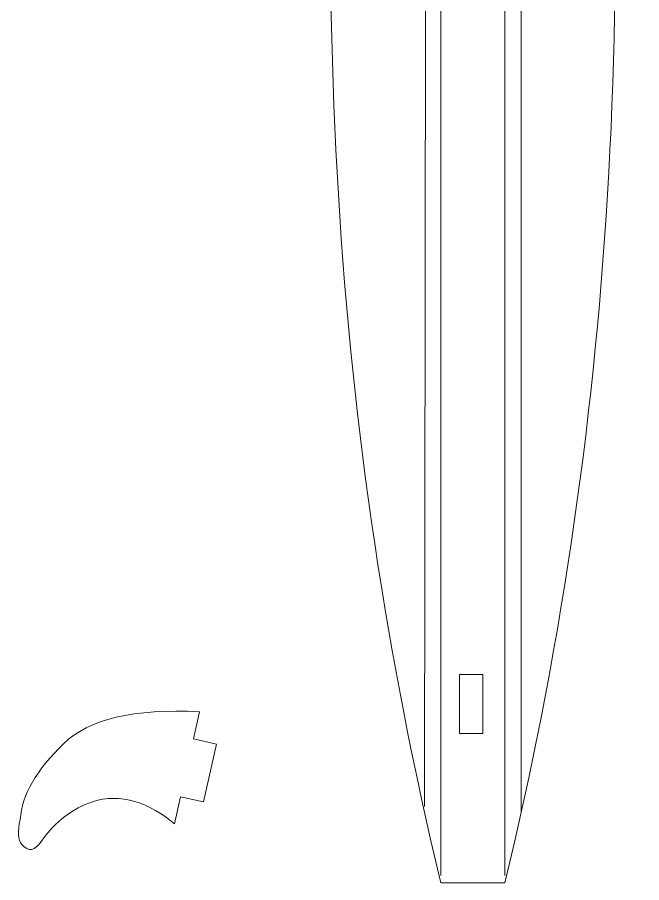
# Model space of a CAD drawing. Header units: millimetres. Extents: x -516 to 519, y -297 to 340.
# Drawn here: x -340.4 to -255.8, y 105.8 to 223 of the extents above; entities that cross this region are included whole.
import ezdxf

# ---------------------------------------------------------------- set-up
doc = ezdxf.new("R2010")
doc.units = ezdxf.units.MM
doc.header["$MEASUREMENT"] = 0
doc.layers.add('layer 1', color=7, linetype='Continuous')

msp = doc.modelspace()

# ---------------------------------------------------------------- linework, layer by layer
at = {"layer": 'layer 1', "color": 250, "lineweight": 9}
for points, knots in [([(-274.3724, 105.8042), (-259.7291, 166.1647), (-255.8487, 230.1061), (-262.7312, 297.6282), (-264.952, 315.007), (-268.8324, 327.7953), (-274.3724, 335.9931), (-277.3833, 340.1569), (-280.2762, 340.1569), (-283.0509, 335.9931), (-288.5909, 327.7953), (-292.4713, 315.007), (-294.6921, 297.6282), (-301.5746, 230.1061), (-297.6942, 166.1647), (-283.0509, 105.8042), (-283.0509, 105.8042), (-274.3724, 105.8042), (-274.3724, 105.8042)], [0, 0, 0, 0, 0.16666667, 0.16666667, 0.16666667, 0.33333333, 0.33333333, 0.33333333, 0.5, 0.5, 0.5, 0.66666667, 0.66666667, 0.66666667, 0.83333333, 0.83333333, 0.83333333, 1, 1, 1, 1]), ([(-277.349, 134.0076), (-277.349, 134.0076), (-280.549, 134.0076), (-280.549, 134.0076), (-280.549, 134.0076), (-280.549, 126.0033), (-280.549, 126.0033), (-280.549, 126.0033), (-277.349, 126.0033), (-277.349, 126.0033), (-277.349, 126.0033), (-277.349, 134.0076), (-277.349, 134.0076)], [0, 0, 0, 0, 0.25, 0.25, 0.25, 0.5, 0.5, 0.5, 0.75, 0.75, 0.75, 1, 1, 1, 1]), ([(-334.155, 124.6165), (-330.7968, 127.9533), (-324.6584, 129.3996), (-315.7399, 128.9556), (-315.7399, 128.9556), (-316.5678, 125.2623), (-316.5678, 125.2623), (-316.5678, 125.2623), (-313.4453, 124.5624), (-313.4453, 124.5624), (-313.4453, 124.5624), (-315.196, 116.7519), (-315.196, 116.7519), (-315.196, 116.7519), (-318.3185, 117.4518), (-318.3185, 117.4518), (-318.3185, 117.4518), (-319.1463, 113.7586), (-319.1463, 113.7586), (-322.3541, 116.5941), (-326.5325, 118.0066), (-330.2392, 116.7586), (-332.9496, 115.8587), (-335.225, 114.13), (-337.0654, 111.5727), (-338.0327, 110.0977), (-338.95, 109.9036), (-339.8171, 110.9906), (-340.3615, 111.5817), (-340.4321, 112.7106), (-340.0288, 114.3773), (-339.7946, 117.6758), (-337.8367, 121.0889), (-334.155, 124.6165)], [0, 0, 0, 0, 0.09090909, 0.09090909, 0.09090909, 0.18181818, 0.18181818, 0.18181818, 0.27272727, 0.27272727, 0.27272727, 0.36363636, 0.36363636, 0.36363636, 0.45454545, 0.45454545, 0.45454545, 0.54545455, 0.54545455, 0.54545455, 0.63636364, 0.63636364, 0.63636364, 0.72727273, 0.72727273, 0.72727273, 0.81818182, 0.81818182, 0.81818182, 0.90909091, 0.90909091, 0.90909091, 1, 1, 1, 1])]:
    msp.add_open_spline(points, degree=3, knots=knots, dxfattribs=at)
at = {"layer": 'layer 1', "color": 242, "lineweight": 20}
for points in [[(-283.0509, 335.9931), (-283.0509, 335.9931), (-283.0509, 106.7768), (-283.0509, 106.7768)], [(-274.3724, 335.9931), (-274.3724, 335.9931), (-274.3724, 106.7768), (-274.3724, 106.7768)], [(-285.2677, 116.1319), (-285.2677, 116.1319), (-285.0142, 332.7415), (-285.0142, 332.7415)], [(-272.1556, 332.3032), (-272.1556, 332.3032), (-272.1556, 115.3382), (-272.1556, 115.3382)]]:
    msp.add_open_spline(points, degree=3, dxfattribs=at)

doc.saveas('drawing.dxf')
